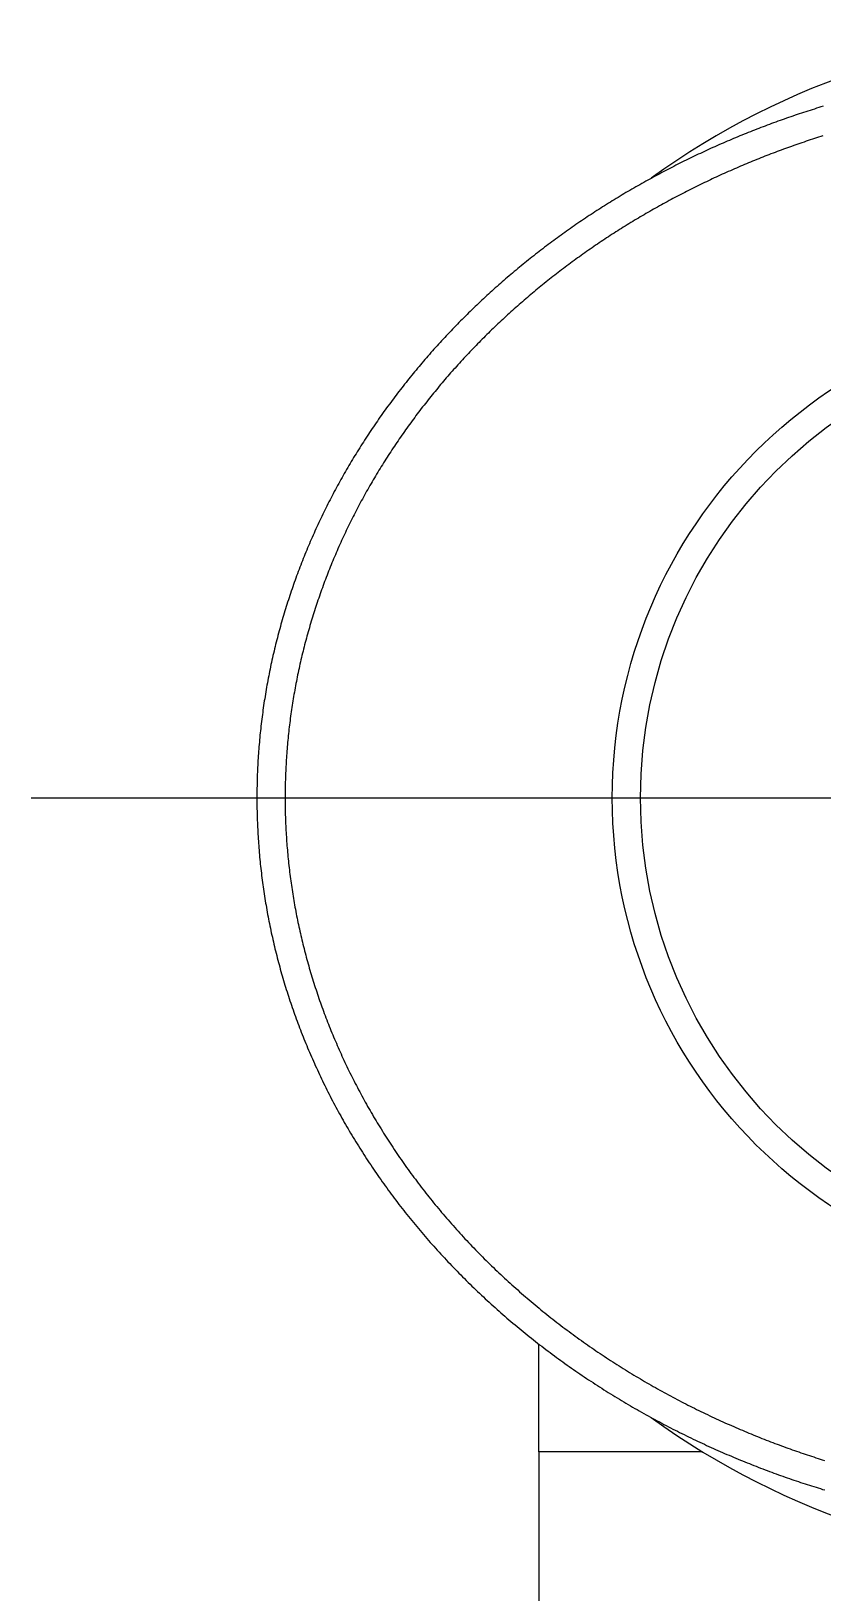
# Model space of a CAD drawing. Extents: x -10.3 to 61.2, y -18.9 to 29.1.
# Drawn here: x 42.18 to 49.19, y 13.25 to 27.1 of the extents above; entities that cross this region are included whole.
import ezdxf

# ---------------------------------------------------------------- set-up
doc = ezdxf.new("R2010")
doc.units = 0
doc.linetypes.add('CENTER', pattern=[50.8, 31.75, -6.35, 6.35, -6.35])
doc.layers.get('0').update_dxf_attribs({"linetype": 'CONTINUOUS'})
doc.layers.add('CENTER', color=1, linetype='CENTER')

msp = doc.modelspace()

# ---------------------------------------------------------------- linework, layer by layer
at = {"color": 7, "linetype": 'CONTINUOUS'}
for p, q in [((46.676423, 14.5), (46.676423, 15.455186)), ((46.676423, 14.5), (46.676423, 13)), ((48.126775, 14.5), (46.676423, 14.5))]:
    msp.add_line(p, q, dxfattribs=at)
at = {"color": 7}
for points in [[(49.1949, 26.4339, 0), (49.1757, 26.428, 0), (49.1565, 26.4221, 0), (49.1373, 26.4162, 0), (49.1182, 26.4102, 0), (49.099, 26.4041, 0), (49.0799, 26.398, 0), (49.0608, 26.3919, 0), (49.0417, 26.3857, 0), (49.0226, 26.3795, 0), (49.0035, 26.3732, 0), (48.9845, 26.3669, 0), (48.9654, 26.3605, 0), (48.9464, 26.3541, 0), (48.9274, 26.3476, 0), (48.9084, 26.3411, 0), (48.8894, 26.3345, 0), (48.8704, 26.3279, 0), (48.8515, 26.3213, 0), (48.8326, 26.3146, 0), (48.8136, 26.3078, 0), (48.7947, 26.3011, 0), (48.7758, 26.2942, 0), (48.757, 26.2873, 0), (48.7381, 26.2804, 0), (48.7193, 26.2734, 0), (48.7004, 26.2664, 0), (48.6816, 26.2593, 0), (48.6628, 26.2522, 0), (48.6441, 26.245, 0), (48.6253, 26.2378, 0), (48.6066, 26.2306, 0), (48.5878, 26.2233, 0), (48.5691, 26.2159, 0), (48.5504, 26.2085, 0), (48.5318, 26.2011, 0), (48.5131, 26.1936, 0), (48.4945, 26.186, 0), (48.4758, 26.1784, 0), (48.4572, 26.1708, 0), (48.4387, 26.1631, 0), (48.4201, 26.1554, 0), (48.4015, 26.1476, 0), (48.383, 26.1398, 0), (48.3645, 26.1319, 0), (48.346, 26.124, 0), (48.3275, 26.116, 0), (48.3091, 26.108, 0), (48.2906, 26.1, 0), (48.2722, 26.0919, 0), (48.2538, 26.0837, 0), (48.2354, 26.0755, 0), (48.2171, 26.0673, 0), (48.1987, 26.059, 0), (48.1804, 26.0506, 0), (48.1621, 26.0423, 0), (48.1438, 26.0338, 0), (48.1255, 26.0253, 0), (48.1073, 26.0168, 0), (48.0891, 26.0082, 0), (48.0709, 25.9996, 0), (48.0527, 25.991, 0), (48.0345, 25.9822, 0), (48.0164, 25.9735, 0), (47.9983, 25.9647, 0), (47.9802, 25.9558, 0), (47.9621, 25.9469, 0), (47.944, 25.938, 0), (47.926, 25.929, 0), (47.908, 25.9199, 0), (47.89, 25.9108, 0), (47.872, 25.9017, 0), (47.8541, 25.8925, 0), (47.8362, 25.8833, 0), (47.8183, 25.874, 0), (47.8004, 25.8647, 0), (47.7825, 25.8553, 0), (47.7647, 25.8459, 0), (47.7469, 25.8364, 0), (47.7291, 25.8269, 0), (47.7113, 25.8173, 0), (47.6936, 25.8077, 0), (47.6758, 25.7981, 0), (47.6581, 25.7884, 0), (47.6405, 25.7786, 0), (47.6228, 25.7688, 0), (47.6052, 25.759, 0), (47.5876, 25.7491, 0), (47.57, 25.7391, 0), (47.5524, 25.7292, 0), (47.5349, 25.7191, 0), (47.5174, 25.709, 0), (47.4999, 25.6989, 0), (47.4825, 25.6887, 0), (47.465, 25.6785, 0), (47.4476, 25.6683, 0), (47.4303, 25.6579, 0), (47.4129, 25.6476, 0), (47.3956, 25.6372, 0), (47.3783, 25.6267, 0), (47.361, 25.6162, 0), (47.3438, 25.6057, 0), (47.3266, 25.5951, 0), (47.3094, 25.5844, 0), (47.2922, 25.5738, 0), (47.2751, 25.563, 0), (47.258, 25.5523, 0), (47.2409, 25.5414, 0), (47.2239, 25.5306, 0), (47.2068, 25.5196, 0), (47.1899, 25.5087, 0), (47.1729, 25.4977, 0), (47.156, 25.4866, 0), (47.1391, 25.4755, 0), (47.1222, 25.4644, 0), (47.1053, 25.4532, 0), (47.0885, 25.4419, 0), (47.0717, 25.4307, 0), (47.055, 25.4193, 0), (47.0383, 25.408, 0), (47.0216, 25.3965, 0), (47.0049, 25.3851, 0), (46.9883, 25.3736, 0), (46.9717, 25.362, 0), (46.9551, 25.3504, 0), (46.9386, 25.3388, 0), (46.9221, 25.3271, 0), (46.9056, 25.3153, 0), (46.8891, 25.3036, 0), (46.8727, 25.2917, 0), (46.8563, 25.2799, 0), (46.84, 25.2679, 0), (46.8237, 25.256, 0), (46.8074, 25.244, 0), (46.7912, 25.2319, 0), (46.7749, 25.2198, 0), (46.7588, 25.2077, 0), (46.7426, 25.1955, 0), (46.7265, 25.1833, 0), (46.7104, 25.171, 0), (46.6944, 25.1587, 0), (46.6784, 25.1463, 0), (46.6624, 25.1339, 0), (46.6464, 25.1214, 0), (46.6305, 25.1089, 0), (46.6147, 25.0964, 0), (46.5988, 25.0838, 0), (46.583, 25.0712, 0), (46.5673, 25.0585, 0), (46.5515, 25.0458, 0), (46.5358, 25.033, 0), (46.5202, 25.0202, 0), (46.5046, 25.0073, 0), (46.489, 24.9944, 0), (46.4734, 24.9815, 0), (46.4579, 24.9685, 0), (46.4424, 24.9555, 0), (46.427, 24.9424, 0), (46.4116, 24.9293, 0), (46.3962, 24.9161, 0), (46.3809, 24.9029, 0), (46.3656, 24.8897, 0), (46.3504, 24.8764, 0), (46.3351, 24.863, 0), (46.32, 24.8497, 0), (46.3048, 24.8362, 0), (46.2897, 24.8228, 0), (46.2747, 24.8093, 0), (46.2597, 24.7957, 0), (46.2447, 24.7821, 0), (46.2297, 24.7685, 0), (46.2148, 24.7548, 0), (46.2, 24.7411, 0), (46.1852, 24.7273, 0), (46.1704, 24.7135, 0), (46.1556, 24.6996, 0), (46.1409, 24.6857, 0), (46.1263, 24.6718, 0), (46.1116, 24.6578, 0), (46.0971, 24.6438, 0), (46.0825, 24.6297, 0), (46.068, 24.6156, 0), (46.0536, 24.6015, 0), (46.0392, 24.5873, 0), (46.0248, 24.573, 0), (46.0104, 24.5587, 0), (45.9962, 24.5444, 0), (45.9819, 24.53, 0), (45.9677, 24.5156, 0), (45.9535, 24.5012, 0), (45.9394, 24.4867, 0), (45.9253, 24.4722, 0), (45.9113, 24.4576, 0), (45.8973, 24.443, 0), (45.8834, 24.4283, 0), (45.8694, 24.4136, 0), (45.8556, 24.3989, 0), (45.8418, 24.3841, 0), (45.828, 24.3693, 0), (45.8143, 24.3544, 0), (45.8006, 24.3395, 0), (45.7869, 24.3245, 0), (45.7733, 24.3095, 0), (45.7598, 24.2945, 0), (45.7463, 24.2794, 0), (45.7328, 24.2643, 0), (45.7194, 24.2491, 0), (45.706, 24.2339, 0), (45.6927, 24.2187, 0), (45.6794, 24.2034, 0), (45.6661, 24.1881, 0), (45.653, 24.1727, 0), (45.6398, 24.1573, 0), (45.6267, 24.1419, 0), (45.6136, 24.1264, 0), (45.6006, 24.1109, 0), (45.5877, 24.0953, 0), (45.5748, 24.0797, 0), (45.5619, 24.064, 0), (45.5491, 24.0483, 0), (45.5363, 24.0326, 0), (45.5236, 24.0168, 0), (45.5109, 24.001, 0), (45.4983, 23.9852, 0), (45.4857, 23.9693, 0), (45.4732, 23.9533, 0), (45.4607, 23.9374, 0), (45.4482, 23.9213, 0), (45.4358, 23.9053, 0), (45.4235, 23.8892, 0), (45.4112, 23.873, 0), (45.399, 23.8569, 0), (45.3868, 23.8407, 0), (45.3746, 23.8244, 0), (45.3625, 23.8081, 0), (45.3505, 23.7918, 0), (45.3385, 23.7754, 0), (45.3265, 23.759, 0), (45.3146, 23.7425, 0), (45.3028, 23.726, 0), (45.291, 23.7094, 0), (45.2792, 23.6929, 0), (45.2676, 23.6762, 0), (45.2559, 23.6596, 0), (45.2443, 23.6429, 0), (45.2328, 23.6261, 0), (45.2213, 23.6093, 0), (45.2098, 23.5925, 0), (45.1984, 23.5756, 0), (45.1871, 23.5587, 0), (45.1758, 23.5418, 0), (45.1646, 23.5248, 0), (45.1534, 23.5078, 0), (45.1423, 23.4907, 0), (45.1312, 23.4736, 0), (45.1202, 23.4565, 0), (45.1092, 23.4393, 0), (45.0983, 23.4221, 0), (45.0875, 23.4049, 0), (45.0767, 23.3876, 0), (45.0659, 23.3703, 0), (45.0552, 23.3529, 0), (45.0446, 23.3355, 0), (45.034, 23.3181, 0), (45.0235, 23.3006, 0), (45.013, 23.2831, 0), (45.0026, 23.2655, 0), (44.9922, 23.248, 0), (44.9819, 23.2303, 0), (44.9716, 23.2127, 0), (44.9615, 23.195, 0), (44.9513, 23.1773, 0), (44.9412, 23.1595, 0), (44.9312, 23.1417, 0), (44.9213, 23.1239, 0), (44.9113, 23.106, 0), (44.9015, 23.0881, 0), (44.8917, 23.0702, 0), (44.882, 23.0522, 0), (44.8723, 23.0342, 0), (44.8627, 23.0162, 0), (44.8531, 22.9981, 0), (44.8436, 22.98, 0), (44.8342, 22.9619, 0), (44.8248, 22.9437, 0), (44.8155, 22.9255, 0), (44.8062, 22.9073, 0), (44.797, 22.889, 0), (44.7879, 22.8707, 0), (44.7788, 22.8523, 0), (44.7698, 22.834, 0), (44.7609, 22.8156, 0), (44.752, 22.7971, 0), (44.7431, 22.7787, 0), (44.7344, 22.7602, 0), (44.7257, 22.7416, 0), (44.717, 22.7231, 0), (44.7084, 22.7045, 0), (44.6999, 22.6858, 0), (44.6915, 22.6672, 0), (44.6831, 22.6485, 0), (44.6747, 22.6298, 0), (44.6665, 22.611, 0), (44.6583, 22.5923, 0), (44.6501, 22.5735, 0), (44.6421, 22.5546, 0), (44.6341, 22.5358, 0), (44.6261, 22.5169, 0), (44.6182, 22.4979, 0), (44.6104, 22.479, 0), (44.6027, 22.46, 0), (44.595, 22.441, 0), (44.5874, 22.422, 0), (44.5798, 22.4029, 0), (44.5723, 22.3838, 0), (44.5649, 22.3647, 0), (44.5576, 22.3456, 0), (44.5503, 22.3264, 0), (44.543, 22.3072, 0), (44.5359, 22.288, 0), (44.5288, 22.2688, 0), (44.5218, 22.2495, 0), (44.5148, 22.2302, 0), (44.5079, 22.2109, 0), (44.5011, 22.1916, 0), (44.4944, 22.1722, 0), (44.4877, 22.1529, 0), (44.4811, 22.1334, 0), (44.4745, 22.114, 0), (44.468, 22.0946, 0), (44.4616, 22.0751, 0), (44.4553, 22.0556, 0), (44.449, 22.0361, 0), (44.4428, 22.0165, 0), (44.4366, 21.997, 0), (44.4306, 21.9774, 0), (44.4245, 21.9578, 0), (44.4186, 21.9382, 0), (44.4127, 21.9185, 0), (44.4069, 21.8989, 0), (44.4012, 21.8792, 0), (44.3956, 21.8595, 0), (44.39, 21.8398, 0), (44.3844, 21.82, 0), (44.379, 21.8003, 0), (44.3736, 21.7805, 0), (44.3683, 21.7607, 0), (44.3631, 21.7409, 0), (44.3579, 21.7211, 0), (44.3528, 21.7012, 0), (44.3478, 21.6814, 0), (44.3428, 21.6615, 0), (44.3379, 21.6416, 0), (44.3331, 21.6217, 0), (44.3284, 21.6017, 0), (44.3237, 21.5818, 0), (44.3191, 21.5618, 0), (44.3146, 21.5418, 0), (44.3101, 21.5219, 0), (44.3057, 21.5018, 0), (44.3014, 21.4818, 0), (44.2972, 21.4618, 0), (44.293, 21.4417, 0), (44.2889, 21.4217, 0), (44.2849, 21.4016, 0), (44.281, 21.3815, 0), (44.2771, 21.3614, 0), (44.2733, 21.3413, 0), (44.2696, 21.3212, 0), (44.2659, 21.3011, 0), (44.2623, 21.2809, 0), (44.2588, 21.2608, 0), (44.2554, 21.2406, 0), (44.252, 21.2204, 0), (44.2487, 21.2002, 0), (44.2455, 21.18, 0), (44.2423, 21.1598, 0), (44.2393, 21.1396, 0), (44.2363, 21.1194, 0), (44.2333, 21.0991, 0), (44.2305, 21.0789, 0), (44.2277, 21.0586, 0), (44.225, 21.0384, 0), (44.2224, 21.0181, 0), (44.2198, 20.9978, 0), (44.2173, 20.9775, 0), (44.2149, 20.9572, 0), (44.2126, 20.9369, 0), (44.2103, 20.9166, 0), (44.2081, 20.8963, 0), (44.206, 20.876, 0), (44.2039, 20.8556, 0), (44.2019, 20.8353, 0), (44.2, 20.815, 0), (44.1982, 20.7946, 0), (44.1965, 20.7743, 0), (44.1948, 20.7539, 0), (44.1932, 20.7335, 0), (44.1916, 20.7132, 0), (44.1902, 20.6928, 0), (44.1888, 20.6724, 0), (44.1875, 20.652, 0), (44.1862, 20.6317, 0), (44.1851, 20.6113, 0), (44.184, 20.5909, 0), (44.183, 20.5705, 0), (44.182, 20.5501, 0), (44.1811, 20.5297, 0), (44.1803, 20.5093, 0), (44.1796, 20.4889, 0), (44.179, 20.4685, 0), (44.1784, 20.448, 0), (44.1779, 20.4276, 0), (44.1775, 20.4072, 0), (44.1771, 20.3868, 0), (44.1768, 20.3664, 0), (44.1766, 20.346, 0), (44.1765, 20.3255, 0), (44.1764, 20.3051, 0), (44.1765, 20.2847, 0), (44.1765, 20.2643, 0), (44.1767, 20.2439, 0), (44.1769, 20.2235, 0), (44.1773, 20.203, 0), (44.1776, 20.1826, 0), (44.1781, 20.1622, 0), (44.1786, 20.1418, 0), (44.1793, 20.1214, 0), (44.1799, 20.101, 0), (44.1807, 20.0806, 0), (44.1815, 20.0602, 0), (44.1824, 20.0398, 0), (44.1834, 20.0194, 0), (44.1845, 19.9989, 0), (44.1856, 19.9785, 0), (44.1868, 19.9581, 0), (44.1881, 19.9377, 0), (44.1894, 19.9173, 0), (44.1908, 19.8969, 0), (44.1923, 19.8765, 0), (44.1939, 19.8561, 0), (44.1956, 19.8358, 0), (44.1973, 19.8154, 0), (44.1991, 19.795, 0), (44.2009, 19.7746, 0), (44.2029, 19.7542, 0), (44.2049, 19.7338, 0), (44.207, 19.7135, 0), (44.2092, 19.6931, 0), (44.2114, 19.6727, 0), (44.2137, 19.6523, 0), (44.2161, 19.632, 0), (44.2186, 19.6116, 0), (44.2211, 19.5913, 0), (44.2237, 19.5709, 0), (44.2264, 19.5506, 0), (44.2292, 19.5302, 0), (44.232, 19.5099, 0), (44.2349, 19.4895, 0), (44.2379, 19.4692, 0), (44.241, 19.4489, 0), (44.2441, 19.4285, 0), (44.2473, 19.4082, 0), (44.2506, 19.3879, 0), (44.254, 19.3676, 0), (44.2574, 19.3473, 0), (44.2609, 19.327, 0), (44.2645, 19.3067, 0), (44.2682, 19.2864, 0), (44.2719, 19.2661, 0), (44.2757, 19.2458, 0), (44.2796, 19.2255, 0), (44.2835, 19.2053, 0), (44.2876, 19.185, 0), (44.2917, 19.1647, 0), (44.2959, 19.1445, 0), (44.3001, 19.1242, 0), (44.3045, 19.104, 0), (44.3089, 19.0838, 0), (44.3134, 19.0635, 0), (44.3179, 19.0433, 0), (44.3226, 19.0231, 0), (44.3273, 19.0029, 0), (44.3321, 18.9827, 0), (44.3369, 18.9625, 0), (44.3419, 18.9423, 0), (44.3469, 18.9221, 0), (44.352, 18.902, 0), (44.3571, 18.8818, 0), (44.3624, 18.8616, 0), (44.3677, 18.8415, 0), (44.3731, 18.8214, 0), (44.3785, 18.8012, 0), (44.3841, 18.7811, 0), (44.3897, 18.761, 0), (44.3954, 18.7409, 0), (44.4011, 18.7208, 0), (44.407, 18.7007, 0), (44.4129, 18.6806, 0), (44.4189, 18.6605, 0), (44.425, 18.6405, 0), (44.4311, 18.6204, 0), (44.4374, 18.6004, 0), (44.4437, 18.5803, 0), (44.45, 18.5603, 0), (44.4565, 18.5403, 0), (44.463, 18.5203, 0), (44.4696, 18.5003, 0), (44.4763, 18.4803, 0), (44.4831, 18.4604, 0), (44.4899, 18.4404, 0), (44.4968, 18.4205, 0), (44.5038, 18.4005, 0), (44.5109, 18.3806, 0), (44.518, 18.3607, 0), (44.5252, 18.3408, 0), (44.5325, 18.3209, 0), (44.5399, 18.301, 0), (44.5473, 18.2812, 0), (44.5549, 18.2613, 0), (44.5625, 18.2415, 0), (44.5701, 18.2217, 0), (44.5779, 18.2019, 0), (44.5857, 18.1821, 0), (44.5936, 18.1623, 0), (44.6016, 18.1425, 0), (44.6097, 18.1228, 0), (44.6178, 18.103, 0), (44.626, 18.0833, 0), (44.6343, 18.0636, 0), (44.6427, 18.0439, 0), (44.6511, 18.0242, 0), (44.6597, 18.0045, 0), (44.6683, 17.9849, 0), (44.6769, 17.9652, 0), (44.6857, 17.9456, 0), (44.6945, 17.926, 0), (44.7034, 17.9064, 0), (44.7124, 17.8868, 0), (44.7215, 17.8673, 0), (44.7306, 17.8477, 0), (44.7399, 17.8282, 0), (44.7492, 17.8087, 0), (44.7585, 17.7892, 0), (44.768, 17.7698, 0), (44.7775, 17.7503, 0), (44.7871, 17.7309, 0), (44.7968, 17.7114, 0), (44.8066, 17.692, 0), (44.8164, 17.6726, 0), (44.8263, 17.6533, 0), (44.8363, 17.6339, 0), (44.8464, 17.6146, 0), (44.8566, 17.5953, 0), (44.8668, 17.576, 0), (44.8771, 17.5567, 0), (44.8875, 17.5374, 0), (44.898, 17.5182, 0), (44.9085, 17.499, 0), (44.9192, 17.4798, 0), (44.9299, 17.4606, 0), (44.9407, 17.4414, 0), (44.9515, 17.4223, 0), (44.9625, 17.4031, 0), (44.9735, 17.384, 0), (44.9846, 17.3649, 0), (44.9958, 17.3459, 0), (45.0071, 17.3268, 0), (45.0184, 17.3078, 0), (45.0298, 17.2888, 0), (45.0413, 17.2699, 0), (45.0529, 17.2509, 0), (45.0645, 17.232, 0), (45.0762, 17.2131, 0), (45.088, 17.1942, 0), (45.0999, 17.1753, 0), (45.1119, 17.1565, 0), (45.1239, 17.1377, 0), (45.136, 17.1189, 0), (45.1482, 17.1002, 0), (45.1605, 17.0815, 0), (45.1728, 17.0628, 0), (45.1853, 17.0441, 0), (45.1978, 17.0254, 0), (45.2103, 17.0068, 0), (45.223, 16.9882, 0), (45.2357, 16.9697, 0), (45.2485, 16.9511, 0), (45.2614, 16.9326, 0), (45.2744, 16.9141, 0), (45.2874, 16.8957, 0), (45.3005, 16.8773, 0), (45.3137, 16.8589, 0), (45.327, 16.8405, 0), (45.3403, 16.8222, 0), (45.3537, 16.8039, 0), (45.3672, 16.7856, 0), (45.3808, 16.7674, 0), (45.3944, 16.7492, 0), (45.4082, 16.731, 0), (45.422, 16.7129, 0), (45.4358, 16.6948, 0), (45.4498, 16.6767, 0), (45.4638, 16.6587, 0), (45.4779, 16.6407, 0), (45.4921, 16.6227, 0), (45.5063, 16.6048, 0), (45.5206, 16.5869, 0), (45.535, 16.569, 0), (45.5495, 16.5512, 0), (45.564, 16.5334, 0), (45.5786, 16.5156, 0), (45.5933, 16.4979, 0), (45.6081, 16.4802, 0), (45.6229, 16.4626, 0), (45.6379, 16.445, 0), (45.6528, 16.4274, 0), (45.6679, 16.4099, 0), (45.683, 16.3924, 0), (45.6982, 16.375, 0), (45.7135, 16.3576, 0), (45.7288, 16.3403, 0), (45.7442, 16.323, 0), (45.7597, 16.3057, 0), (45.7752, 16.2885, 0), (45.7908, 16.2714, 0), (45.8065, 16.2542, 0), (45.8222, 16.2372, 0), (45.838, 16.2201, 0), (45.8539, 16.2032, 0), (45.8698, 16.1862, 0), (45.8858, 16.1693, 0), (45.9018, 16.1525, 0), (45.9179, 16.1357, 0), (45.9341, 16.119, 0), (45.9504, 16.1023, 0), (45.9667, 16.0856, 0), (45.983, 16.069, 0), (45.9995, 16.0525, 0), (46.016, 16.036, 0), (46.0325, 16.0196, 0), (46.0491, 16.0032, 0), (46.0658, 15.9868, 0), (46.0825, 15.9705, 0), (46.0993, 15.9543, 0), (46.1161, 15.9381, 0), (46.133, 15.922, 0), (46.15, 15.9059, 0), (46.167, 15.8899, 0), (46.1841, 15.8739, 0), (46.2012, 15.858, 0), (46.2184, 15.8421, 0), (46.2356, 15.8263, 0), (46.2529, 15.8106, 0), (46.2703, 15.7949, 0), (46.2877, 15.7792, 0), (46.3051, 15.7637, 0), (46.3226, 15.7481, 0), (46.3402, 15.7327, 0), (46.3578, 15.7173, 0), (46.3754, 15.7019, 0), (46.3931, 15.6866, 0), (46.4109, 15.6714, 0), (46.4287, 15.6562, 0), (46.4465, 15.6411, 0), (46.4644, 15.6261, 0), (46.4824, 15.6111, 0), (46.5004, 15.5961, 0), (46.5184, 15.5813, 0), (46.5365, 15.5664, 0), (46.5546, 15.5517, 0), (46.5728, 15.537, 0), (46.5911, 15.5224, 0), (46.6093, 15.5078, 0), (46.6276, 15.4933, 0), (46.646, 15.4789, 0), (46.6644, 15.4645, 0), (46.6828, 15.4502, 0), (46.7013, 15.436, 0), (46.7198, 15.4218, 0), (46.7384, 15.4077, 0), (46.757, 15.3937, 0), (46.7757, 15.3797, 0), (46.7943, 15.3658, 0), (46.8131, 15.3519, 0), (46.8318, 15.3381, 0), (46.8506, 15.3244, 0), (46.8694, 15.3107, 0), (46.8883, 15.2971, 0), (46.9072, 15.2836, 0), (46.9261, 15.2701, 0), (46.9451, 15.2567, 0), (46.9641, 15.2434, 0), (46.9831, 15.2301, 0), (47.0022, 15.2169, 0), (47.0213, 15.2038, 0), (47.0404, 15.1907, 0), (47.0595, 15.1777, 0), (47.0787, 15.1648, 0), (47.0979, 15.1519, 0), (47.1172, 15.1391, 0), (47.1365, 15.1263, 0), (47.1558, 15.1137, 0), (47.1751, 15.101, 0), (47.1944, 15.0885, 0), (47.2138, 15.076, 0), (47.2332, 15.0636, 0), (47.2526, 15.0513, 0), (47.2721, 15.039, 0), (47.2916, 15.0268, 0), (47.3111, 15.0147, 0), (47.3306, 15.0026, 0), (47.3501, 14.9906, 0), (47.3697, 14.9786, 0), (47.3893, 14.9668, 0), (47.4089, 14.955, 0), (47.4285, 14.9432, 0), (47.4481, 14.9316, 0), (47.4678, 14.92, 0), (47.4875, 14.9084, 0), (47.5071, 14.897, 0), (47.5269, 14.8856, 0), (47.5466, 14.8743, 0), (47.5663, 14.863, 0), (47.5861, 14.8518, 0), (47.6058, 14.8407, 0), (47.6256, 14.8296, 0), (47.6454, 14.8187, 0), (47.6652, 14.8078, 0), (47.6851, 14.7969, 0), (47.7049, 14.7861, 0), (47.7247, 14.7754, 0), (47.7446, 14.7648, 0), (47.7644, 14.7543, 0), (47.7843, 14.7438, 0), (47.8042, 14.7333, 0), (47.8241, 14.723, 0), (47.844, 14.7127, 0), (47.8639, 14.7025, 0), (47.8838, 14.6923, 0), (47.9037, 14.6823, 0), (47.9236, 14.6722, 0), (47.9436, 14.6623, 0), (47.9635, 14.6524, 0), (47.9834, 14.6426, 0), (48.0034, 14.6329, 0), (48.0233, 14.6232, 0), (48.0432, 14.6136, 0), (48.0632, 14.6041, 0), (48.0831, 14.5946, 0), (48.1031, 14.5852, 0), (48.123, 14.5759, 0), (48.143, 14.5666, 0), (48.1629, 14.5574, 0), (48.1829, 14.5483, 0), (48.2028, 14.5392, 0), (48.2228, 14.5302, 0), (48.2427, 14.5213, 0), (48.2627, 14.5124, 0), (48.2826, 14.5036, 0), (48.3026, 14.4949, 0), (48.3225, 14.4862, 0), (48.3425, 14.4776, 0), (48.3624, 14.4691, 0), (48.3823, 14.4606, 0), (48.4023, 14.4522, 0), (48.4222, 14.4438, 0), (48.4421, 14.4355, 0), (48.462, 14.4273, 0), (48.4819, 14.4192, 0), (48.5018, 14.4111, 0), (48.5217, 14.4031, 0), (48.5416, 14.3951, 0), (48.5614, 14.3872, 0), (48.5813, 14.3794, 0), (48.6012, 14.3716, 0), (48.621, 14.3639, 0), (48.6408, 14.3563, 0), (48.6607, 14.3487, 0), (48.6805, 14.3412, 0), (48.7003, 14.3337, 0), (48.7201, 14.3263, 0), (48.7399, 14.319, 0), (48.7596, 14.3117, 0), (48.7794, 14.3045, 0), (48.7991, 14.2974, 0), (48.8189, 14.2903, 0), (48.8386, 14.2833, 0), (48.8583, 14.2763, 0), (48.878, 14.2694, 0), (48.8976, 14.2626, 0), (48.9173, 14.2558, 0), (48.9369, 14.2491, 0), (48.9566, 14.2425, 0), (48.9762, 14.2359, 0), (48.9958, 14.2294, 0), (49.0153, 14.2229, 0), (49.0349, 14.2165, 0), (49.0544, 14.2102, 0), (49.0739, 14.2039, 0), (49.0934, 14.1976, 0), (49.1129, 14.1915, 0), (49.1324, 14.1854, 0), (49.1518, 14.1793, 0), (49.1712, 14.1734, 0), (49.1906, 14.1674, 0), (49.2099, 14.1616, 0)], [(49.1932, 26.1717, 0), (49.1746, 26.1658, 0), (49.156, 26.1599, 0), (49.1375, 26.154, 0), (49.119, 26.148, 0), (49.1005, 26.1419, 0), (49.082, 26.1358, 0), (49.0635, 26.1297, 0), (49.045, 26.1235, 0), (49.0266, 26.1173, 0), (49.0082, 26.111, 0), (48.9897, 26.1047, 0), (48.9713, 26.0984, 0), (48.953, 26.092, 0), (48.9346, 26.0855, 0), (48.9162, 26.079, 0), (48.8979, 26.0725, 0), (48.8796, 26.0659, 0), (48.8612, 26.0593, 0), (48.8429, 26.0526, 0), (48.8247, 26.0459, 0), (48.8064, 26.0391, 0), (48.7881, 26.0323, 0), (48.7699, 26.0254, 0), (48.7517, 26.0185, 0), (48.7335, 26.0116, 0), (48.7153, 26.0046, 0), (48.6972, 25.9976, 0), (48.679, 25.9905, 0), (48.6609, 25.9833, 0), (48.6428, 25.9762, 0), (48.6247, 25.969, 0), (48.6066, 25.9617, 0), (48.5885, 25.9544, 0), (48.5705, 25.947, 0), (48.5524, 25.9396, 0), (48.5344, 25.9322, 0), (48.5164, 25.9247, 0), (48.4985, 25.9172, 0), (48.4805, 25.9096, 0), (48.4626, 25.902, 0), (48.4447, 25.8943, 0), (48.4268, 25.8866, 0), (48.4089, 25.8788, 0), (48.391, 25.871, 0), (48.3732, 25.8632, 0), (48.3553, 25.8553, 0), (48.3375, 25.8473, 0), (48.3198, 25.8393, 0), (48.302, 25.8313, 0), (48.2842, 25.8232, 0), (48.2665, 25.8151, 0), (48.2488, 25.8069, 0), (48.2311, 25.7987, 0), (48.2134, 25.7905, 0), (48.1958, 25.7822, 0), (48.1782, 25.7738, 0), (48.1606, 25.7654, 0), (48.143, 25.757, 0), (48.1254, 25.7485, 0), (48.1079, 25.74, 0), (48.0903, 25.7314, 0), (48.0728, 25.7228, 0), (48.0554, 25.7141, 0), (48.0379, 25.7054, 0), (48.0205, 25.6966, 0), (48.003, 25.6878, 0), (47.9856, 25.679, 0), (47.9683, 25.6701, 0), (47.9509, 25.6612, 0), (47.9336, 25.6522, 0), (47.9163, 25.6432, 0), (47.899, 25.6341, 0), (47.8817, 25.625, 0), (47.8645, 25.6158, 0), (47.8473, 25.6066, 0), (47.8301, 25.5973, 0), (47.8129, 25.588, 0), (47.7957, 25.5787, 0), (47.7786, 25.5693, 0), (47.7615, 25.5599, 0), (47.7444, 25.5504, 0), (47.7274, 25.5409, 0), (47.7103, 25.5313, 0), (47.6933, 25.5217, 0), (47.6763, 25.512, 0), (47.6594, 25.5023, 0), (47.6424, 25.4926, 0), (47.6255, 25.4828, 0), (47.6086, 25.4729, 0), (47.5918, 25.463, 0), (47.575, 25.4531, 0), (47.5581, 25.4431, 0), (47.5414, 25.4331, 0), (47.5246, 25.423, 0), (47.5079, 25.4129, 0), (47.4912, 25.4028, 0), (47.4745, 25.3926, 0), (47.4579, 25.3823, 0), (47.4412, 25.372, 0), (47.4246, 25.3617, 0), (47.4081, 25.3513, 0), (47.3915, 25.3409, 0), (47.375, 25.3304, 0), (47.3585, 25.3199, 0), (47.3421, 25.3094, 0), (47.3257, 25.2988, 0), (47.3093, 25.2881, 0), (47.2929, 25.2775, 0), (47.2766, 25.2667, 0), (47.2602, 25.256, 0), (47.244, 25.2451, 0), (47.2277, 25.2343, 0), (47.2115, 25.2234, 0), (47.1953, 25.2124, 0), (47.1791, 25.2014, 0), (47.163, 25.1904, 0), (47.1469, 25.1793, 0), (47.1308, 25.1682, 0), (47.1148, 25.157, 0), (47.0988, 25.1458, 0), (47.0828, 25.1346, 0), (47.0668, 25.1233, 0), (47.0509, 25.1119, 0), (47.035, 25.1005, 0), (47.0192, 25.0891, 0), (47.0034, 25.0776, 0), (46.9876, 25.0661, 0), (46.9718, 25.0546, 0), (46.9561, 25.043, 0), (46.9404, 25.0313, 0), (46.9247, 25.0197, 0), (46.9091, 25.0079, 0), (46.8935, 24.9962, 0), (46.8779, 24.9843, 0), (46.8624, 24.9725, 0), (46.8469, 24.9606, 0), (46.8315, 24.9487, 0), (46.816, 24.9367, 0), (46.8006, 24.9246, 0), (46.7853, 24.9126, 0), (46.77, 24.9005, 0), (46.7547, 24.8883, 0), (46.7394, 24.8761, 0), (46.7242, 24.8639, 0), (46.709, 24.8516, 0), (46.6939, 24.8393, 0), (46.6788, 24.8269, 0), (46.6637, 24.8145, 0), (46.6486, 24.8021, 0), (46.6336, 24.7896, 0), (46.6187, 24.777, 0), (46.6037, 24.7645, 0), (46.5888, 24.7519, 0), (46.574, 24.7392, 0), (46.5591, 24.7265, 0), (46.5444, 24.7138, 0), (46.5296, 24.701, 0), (46.5149, 24.6882, 0), (46.5002, 24.6753, 0), (46.4856, 24.6624, 0), (46.471, 24.6494, 0), (46.4564, 24.6364, 0), (46.4419, 24.6234, 0), (46.4274, 24.6103, 0), (46.413, 24.5972, 0), (46.3986, 24.5841, 0), (46.3842, 24.5709, 0), (46.3699, 24.5576, 0), (46.3556, 24.5444, 0), (46.3413, 24.5311, 0), (46.3271, 24.5177, 0), (46.3129, 24.5043, 0), (46.2988, 24.4909, 0), (46.2847, 24.4774, 0), (46.2706, 24.4639, 0), (46.2566, 24.4503, 0), (46.2427, 24.4367, 0), (46.2287, 24.4231, 0), (46.2148, 24.4094, 0), (46.201, 24.3957, 0), (46.1872, 24.3819, 0), (46.1734, 24.3681, 0), (46.1597, 24.3543, 0), (46.146, 24.3404, 0), (46.1323, 24.3265, 0), (46.1187, 24.3125, 0), (46.1052, 24.2985, 0), (46.0916, 24.2844, 0), (46.0782, 24.2704, 0), (46.0647, 24.2562, 0), (46.0513, 24.2421, 0), (46.038, 24.2279, 0), (46.0247, 24.2136, 0), (46.0114, 24.1994, 0), (45.9982, 24.185, 0), (45.985, 24.1707, 0), (45.9718, 24.1563, 0), (45.9588, 24.1419, 0), (45.9457, 24.1274, 0), (45.9327, 24.1129, 0), (45.9197, 24.0983, 0), (45.9068, 24.0837, 0), (45.8939, 24.0691, 0), (45.8811, 24.0544, 0), (45.8683, 24.0397, 0), (45.8556, 24.0249, 0), (45.8429, 24.0102, 0), (45.8302, 23.9953, 0), (45.8176, 23.9805, 0), (45.8051, 23.9656, 0), (45.7925, 23.9506, 0), (45.7801, 23.9356, 0), (45.7676, 23.9206, 0), (45.7553, 23.9056, 0), (45.7429, 23.8905, 0), (45.7306, 23.8753, 0), (45.7184, 23.8602, 0), (45.7062, 23.8449, 0), (45.694, 23.8297, 0), (45.6819, 23.8144, 0), (45.6699, 23.7991, 0), (45.6579, 23.7837, 0), (45.6459, 23.7683, 0), (45.634, 23.7529, 0), (45.6221, 23.7374, 0), (45.6103, 23.7219, 0), (45.5985, 23.7063, 0), (45.5868, 23.6907, 0), (45.5751, 23.6751, 0), (45.5635, 23.6594, 0), (45.5519, 23.6437, 0), (45.5404, 23.628, 0), (45.5289, 23.6122, 0), (45.5175, 23.5964, 0), (45.5061, 23.5805, 0), (45.4948, 23.5646, 0), (45.4835, 23.5487, 0), (45.4722, 23.5327, 0), (45.461, 23.5167, 0), (45.4499, 23.5006, 0), (45.4388, 23.4845, 0), (45.4278, 23.4684, 0), (45.4168, 23.4522, 0), (45.4058, 23.436, 0), (45.3949, 23.4198, 0), (45.3841, 23.4035, 0), (45.3733, 23.3872, 0), (45.3626, 23.3709, 0), (45.3519, 23.3545, 0), (45.3412, 23.3381, 0), (45.3307, 23.3216, 0), (45.3201, 23.3051, 0), (45.3097, 23.2886, 0), (45.2992, 23.272, 0), (45.2889, 23.2554, 0), (45.2785, 23.2388, 0), (45.2683, 23.2221, 0), (45.2581, 23.2054, 0), (45.2479, 23.1887, 0), (45.2378, 23.1719, 0), (45.2277, 23.1551, 0), (45.2177, 23.1383, 0), (45.2078, 23.1214, 0), (45.1979, 23.1045, 0), (45.1881, 23.0875, 0), (45.1783, 23.0706, 0), (45.1685, 23.0536, 0), (45.1589, 23.0365, 0), (45.1493, 23.0194, 0), (45.1397, 23.0023, 0), (45.1302, 22.9852, 0), (45.1207, 22.968, 0), (45.1114, 22.9508, 0), (45.102, 22.9336, 0), (45.0927, 22.9163, 0), (45.0835, 22.899, 0), (45.0743, 22.8817, 0), (45.0652, 22.8643, 0), (45.0562, 22.8469, 0), (45.0472, 22.8295, 0), (45.0383, 22.812, 0), (45.0294, 22.7945, 0), (45.0206, 22.777, 0), (45.0118, 22.7594, 0), (45.0031, 22.7419, 0), (44.9945, 22.7242, 0), (44.9859, 22.7066, 0), (44.9773, 22.6889, 0), (44.9689, 22.6712, 0), (44.9605, 22.6535, 0), (44.9521, 22.6357, 0), (44.9438, 22.6179, 0), (44.9356, 22.6001, 0), (44.9275, 22.5823, 0), (44.9193, 22.5644, 0), (44.9113, 22.5465, 0), (44.9033, 22.5285, 0), (44.8954, 22.5106, 0), (44.8875, 22.4926, 0), (44.8797, 22.4745, 0), (44.872, 22.4565, 0), (44.8643, 22.4384, 0), (44.8567, 22.4203, 0), (44.8492, 22.4022, 0), (44.8417, 22.384, 0), (44.8343, 22.3659, 0), (44.8269, 22.3477, 0), (44.8196, 22.3294, 0), (44.8124, 22.3112, 0), (44.8052, 22.2929, 0), (44.7981, 22.2746, 0), (44.7911, 22.2563, 0), (44.7841, 22.2379, 0), (44.7772, 22.2195, 0), (44.7703, 22.2011, 0), (44.7635, 22.1827, 0), (44.7568, 22.1643, 0), (44.7501, 22.1458, 0), (44.7435, 22.1273, 0), (44.737, 22.1088, 0), (44.7305, 22.0903, 0), (44.7241, 22.0717, 0), (44.7178, 22.0531, 0), (44.7115, 22.0345, 0), (44.7053, 22.0159, 0), (44.6992, 21.9973, 0), (44.6931, 21.9786, 0), (44.6871, 21.9599, 0), (44.6811, 21.9412, 0), (44.6753, 21.9225, 0), (44.6695, 21.9038, 0), (44.6637, 21.885, 0), (44.658, 21.8662, 0), (44.6524, 21.8474, 0), (44.6469, 21.8286, 0), (44.6414, 21.8098, 0), (44.636, 21.7909, 0), (44.6306, 21.7721, 0), (44.6253, 21.7532, 0), (44.6201, 21.7343, 0), (44.615, 21.7154, 0), (44.6099, 21.6964, 0), (44.6049, 21.6775, 0), (44.5999, 21.6585, 0), (44.5951, 21.6395, 0), (44.5903, 21.6205, 0), (44.5855, 21.6015, 0), (44.5808, 21.5825, 0), (44.5762, 21.5634, 0), (44.5717, 21.5443, 0), (44.5672, 21.5253, 0), (44.5628, 21.5062, 0), (44.5585, 21.4871, 0), (44.5543, 21.4679, 0), (44.5501, 21.4488, 0), (44.5459, 21.4297, 0), (44.5419, 21.4105, 0), (44.5379, 21.3913, 0), (44.534, 21.3722, 0), (44.5301, 21.353, 0), (44.5264, 21.3337, 0), (44.5227, 21.3145, 0), (44.519, 21.2953, 0), (44.5155, 21.2761, 0), (44.512, 21.2568, 0), (44.5085, 21.2375, 0), (44.5052, 21.2183, 0), (44.5019, 21.199, 0), (44.4987, 21.1797, 0), (44.4955, 21.1604, 0), (44.4924, 21.1411, 0), (44.4894, 21.1218, 0), (44.4865, 21.1024, 0), (44.4836, 21.0831, 0), (44.4808, 21.0637, 0), (44.4781, 21.0444, 0), (44.4754, 21.025, 0), (44.4728, 21.0057, 0), (44.4703, 20.9863, 0), (44.4679, 20.9669, 0), (44.4655, 20.9475, 0), (44.4632, 20.9281, 0), (44.461, 20.9087, 0), (44.4588, 20.8893, 0), (44.4567, 20.8699, 0), (44.4547, 20.8504, 0), (44.4527, 20.831, 0), (44.4508, 20.8116, 0), (44.449, 20.7921, 0), (44.4472, 20.7727, 0), (44.4456, 20.7532, 0), (44.444, 20.7338, 0), (44.4424, 20.7143, 0), (44.441, 20.6948, 0), (44.4396, 20.6754, 0), (44.4382, 20.6559, 0), (44.437, 20.6364, 0), (44.4358, 20.6169, 0), (44.4347, 20.5975, 0), (44.4336, 20.578, 0), (44.4327, 20.5585, 0), (44.4318, 20.539, 0), (44.4309, 20.5195, 0), (44.4302, 20.5, 0), (44.4295, 20.4805, 0), (44.4289, 20.461, 0), (44.4283, 20.4415, 0), (44.4278, 20.422, 0), (44.4274, 20.4025, 0), (44.4271, 20.3829, 0), (44.4268, 20.3634, 0), (44.4266, 20.3439, 0), (44.4265, 20.3244, 0), (44.4264, 20.3049, 0), (44.4264, 20.2854, 0), (44.4265, 20.2659, 0), (44.4267, 20.2464, 0), (44.4269, 20.2269, 0), (44.4272, 20.2073, 0), (44.4276, 20.1878, 0), (44.428, 20.1683, 0), (44.4285, 20.1488, 0), (44.4291, 20.1293, 0), (44.4298, 20.1098, 0), (44.4305, 20.0903, 0), (44.4313, 20.0708, 0), (44.4322, 20.0513, 0), (44.4331, 20.0318, 0), (44.4341, 20.0123, 0), (44.4352, 19.9928, 0), (44.4363, 19.9733, 0), (44.4376, 19.9538, 0), (44.4388, 19.9343, 0), (44.4402, 19.9148, 0), (44.4416, 19.8953, 0), (44.4431, 19.8758, 0), (44.4447, 19.8563, 0), (44.4464, 19.8369, 0), (44.4481, 19.8174, 0), (44.4499, 19.7979, 0), (44.4517, 19.7784, 0), (44.4536, 19.7589, 0), (44.4556, 19.7394, 0), (44.4577, 19.72, 0), (44.4599, 19.7005, 0), (44.4621, 19.681, 0), (44.4644, 19.6616, 0), (44.4667, 19.6421, 0), (44.4691, 19.6226, 0), (44.4716, 19.6032, 0), (44.4742, 19.5837, 0), (44.4768, 19.5643, 0), (44.4796, 19.5448, 0), (44.4823, 19.5254, 0), (44.4852, 19.506, 0), (44.4881, 19.4865, 0), (44.4911, 19.4671, 0), (44.4942, 19.4477, 0), (44.4973, 19.4282, 0), (44.5005, 19.4088, 0), (44.5038, 19.3894, 0), (44.5072, 19.37, 0), (44.5106, 19.3506, 0), (44.5141, 19.3312, 0), (44.5177, 19.3118, 0), (44.5213, 19.2924, 0), (44.525, 19.273, 0), (44.5288, 19.2536, 0), (44.5327, 19.2342, 0), (44.5366, 19.2149, 0), (44.5406, 19.1955, 0), (44.5447, 19.1761, 0), (44.5488, 19.1568, 0), (44.553, 19.1374, 0), (44.5573, 19.1181, 0), (44.5617, 19.0987, 0), (44.5661, 19.0794, 0), (44.5706, 19.0601, 0), (44.5752, 19.0408, 0), (44.5799, 19.0214, 0), (44.5846, 19.0021, 0), (44.5894, 18.9828, 0), (44.5943, 18.9635, 0), (44.5992, 18.9442, 0), (44.6042, 18.925, 0), (44.6093, 18.9057, 0), (44.6144, 18.8864, 0), (44.6197, 18.8672, 0), (44.625, 18.8479, 0), (44.6304, 18.8287, 0), (44.6358, 18.8094, 0), (44.6413, 18.7902, 0), (44.6469, 18.771, 0), (44.6526, 18.7517, 0), (44.6583, 18.7325, 0), (44.6641, 18.7133, 0), (44.67, 18.6941, 0), (44.676, 18.675, 0), (44.682, 18.6558, 0), (44.6881, 18.6366, 0), (44.6943, 18.6175, 0), (44.7005, 18.5983, 0), (44.7069, 18.5792, 0), (44.7133, 18.5601, 0), (44.7197, 18.5409, 0), (44.7263, 18.5218, 0), (44.7329, 18.5027, 0), (44.7396, 18.4837, 0), (44.7463, 18.4646, 0), (44.7532, 18.4455, 0), (44.7601, 18.4265, 0), (44.7671, 18.4074, 0), (44.7741, 18.3884, 0), (44.7813, 18.3694, 0), (44.7885, 18.3504, 0), (44.7957, 18.3314, 0), (44.8031, 18.3124, 0), (44.8105, 18.2934, 0), (44.818, 18.2744, 0), (44.8256, 18.2555, 0), (44.8332, 18.2366, 0), (44.841, 18.2176, 0), (44.8488, 18.1987, 0), (44.8566, 18.1798, 0), (44.8646, 18.1609, 0), (44.8726, 18.1421, 0), (44.8807, 18.1232, 0), (44.8889, 18.1044, 0), (44.8971, 18.0855, 0), (44.9054, 18.0667, 0), (44.9138, 18.0479, 0), (44.9223, 18.0291, 0), (44.9308, 18.0103, 0), (44.9394, 17.9916, 0), (44.9481, 17.9728, 0), (44.9569, 17.9541, 0), (44.9657, 17.9354, 0), (44.9746, 17.9167, 0), (44.9836, 17.898, 0), (44.9927, 17.8793, 0), (45.0018, 17.8607, 0), (45.0111, 17.842, 0), (45.0203, 17.8234, 0), (45.0297, 17.8048, 0), (45.0391, 17.7862, 0), (45.0487, 17.7676, 0), (45.0582, 17.7491, 0), (45.0679, 17.7305, 0), (45.0776, 17.712, 0), (45.0875, 17.6935, 0), (45.0974, 17.675, 0), (45.1073, 17.6565, 0), (45.1174, 17.6381, 0), (45.1275, 17.6196, 0), (45.1377, 17.6012, 0), (45.148, 17.5828, 0), (45.1583, 17.5644, 0), (45.1688, 17.546, 0), (45.1793, 17.5277, 0), (45.1898, 17.5093, 0), (45.2005, 17.491, 0), (45.2112, 17.4727, 0), (45.222, 17.4544, 0), (45.2329, 17.4362, 0), (45.2439, 17.4179, 0), (45.2549, 17.3997, 0), (45.266, 17.3815, 0), (45.2772, 17.3634, 0), (45.2885, 17.3452, 0), (45.2998, 17.3271, 0), (45.3112, 17.309, 0), (45.3227, 17.2909, 0), (45.3343, 17.2728, 0), (45.3459, 17.2548, 0), (45.3576, 17.2368, 0), (45.3694, 17.2188, 0), (45.3812, 17.2008, 0), (45.3932, 17.1829, 0), (45.4052, 17.165, 0), (45.4173, 17.1471, 0), (45.4294, 17.1292, 0), (45.4417, 17.1114, 0), (45.454, 17.0936, 0), (45.4663, 17.0758, 0), (45.4788, 17.0581, 0), (45.4913, 17.0403, 0), (45.5039, 17.0226, 0), (45.5166, 17.005, 0), (45.5293, 16.9873, 0), (45.5422, 16.9697, 0), (45.5551, 16.9521, 0), (45.568, 16.9345, 0), (45.5811, 16.917, 0), (45.5942, 16.8995, 0), (45.6074, 16.882, 0), (45.6207, 16.8646, 0), (45.634, 16.8472, 0), (45.6474, 16.8298, 0), (45.6609, 16.8125, 0), (45.6744, 16.7952, 0), (45.6881, 16.7779, 0), (45.7018, 16.7606, 0), (45.7155, 16.7434, 0), (45.7294, 16.7262, 0), (45.7433, 16.7091, 0), (45.7573, 16.6919, 0), (45.7714, 16.6749, 0), (45.7855, 16.6578, 0), (45.7997, 16.6408, 0), (45.814, 16.6238, 0), (45.8283, 16.6069, 0), (45.8428, 16.59, 0), (45.8573, 16.5731, 0), (45.8718, 16.5563, 0), (45.8864, 16.5395, 0), (45.9011, 16.5228, 0), (45.9159, 16.5061, 0), (45.9307, 16.4895, 0), (45.9456, 16.4728, 0), (45.9605, 16.4563, 0), (45.9756, 16.4397, 0), (45.9907, 16.4233, 0), (46.0058, 16.4068, 0), (46.021, 16.3904, 0), (46.0363, 16.3741, 0), (46.0516, 16.3578, 0), (46.067, 16.3415, 0), (46.0825, 16.3253, 0), (46.098, 16.3091, 0), (46.1136, 16.293, 0), (46.1293, 16.2769, 0), (46.145, 16.2609, 0), (46.1608, 16.2449, 0), (46.1766, 16.2289, 0), (46.1925, 16.213, 0), (46.2084, 16.1972, 0), (46.2244, 16.1814, 0), (46.2405, 16.1656, 0), (46.2566, 16.1499, 0), (46.2728, 16.1343, 0), (46.289, 16.1187, 0), (46.3053, 16.1031, 0), (46.3217, 16.0876, 0), (46.3381, 16.0722, 0), (46.3545, 16.0568, 0), (46.3711, 16.0414, 0), (46.3876, 16.0261, 0), (46.4042, 16.0109, 0), (46.4209, 15.9957, 0), (46.4376, 15.9806, 0), (46.4544, 15.9655, 0), (46.4712, 15.9505, 0), (46.4881, 15.9355, 0), (46.505, 15.9206, 0), (46.522, 15.9057, 0), (46.5391, 15.8909, 0), (46.5561, 15.8761, 0), (46.5733, 15.8615, 0), (46.5904, 15.8468, 0), (46.6077, 15.8322, 0), (46.6249, 15.8177, 0), (46.6423, 15.8032, 0), (46.6596, 15.7888, 0), (46.6771, 15.7745, 0), (46.6945, 15.7602, 0), (46.712, 15.7459, 0), (46.7296, 15.7318, 0), (46.7472, 15.7177, 0), (46.7648, 15.7036, 0), (46.7825, 15.6896, 0), (46.8002, 15.6757, 0), (46.818, 15.6618, 0), (46.8358, 15.648, 0), (46.8536, 15.6342, 0), (46.8715, 15.6206, 0), (46.8894, 15.6069, 0), (46.9074, 15.5934, 0), (46.9254, 15.5799, 0), (46.9435, 15.5664, 0), (46.9615, 15.553, 0), (46.9797, 15.5397, 0), (46.9978, 15.5264, 0), (47.016, 15.5133, 0), (47.0342, 15.5001, 0), (47.0525, 15.487, 0), (47.0708, 15.474, 0), (47.0891, 15.4611, 0), (47.1074, 15.4482, 0), (47.1258, 15.4354, 0), (47.1443, 15.4226, 0), (47.1627, 15.4099, 0), (47.1812, 15.3973, 0), (47.1997, 15.3847, 0), (47.2182, 15.3722, 0), (47.2368, 15.3598, 0), (47.2554, 15.3474, 0), (47.274, 15.3351, 0), (47.2927, 15.3228, 0), (47.3114, 15.3106, 0), (47.3301, 15.2985, 0), (47.3488, 15.2864, 0), (47.3676, 15.2744, 0), (47.3864, 15.2625, 0), (47.4052, 15.2506, 0), (47.424, 15.2388, 0), (47.4428, 15.2271, 0), (47.4617, 15.2154, 0), (47.4806, 15.2038, 0), (47.4995, 15.1923, 0), (47.5185, 15.1808, 0), (47.5374, 15.1694, 0), (47.5564, 15.158, 0), (47.5754, 15.1467, 0), (47.5944, 15.1355, 0), (47.6135, 15.1244, 0), (47.6325, 15.1133, 0), (47.6516, 15.1022, 0), (47.6707, 15.0913, 0), (47.6898, 15.0804, 0), (47.7089, 15.0696, 0), (47.728, 15.0588, 0), (47.7471, 15.0481, 0), (47.7663, 15.0375, 0), (47.7855, 15.0269, 0), (47.8047, 15.0165, 0), (47.8238, 15.006, 0), (47.8431, 14.9957, 0), (47.8623, 14.9854, 0), (47.8815, 14.9752, 0), (47.9007, 14.965, 0), (47.92, 14.9549, 0), (47.9392, 14.9449, 0), (47.9585, 14.9349, 0), (47.9777, 14.925, 0), (47.997, 14.9152, 0), (48.0163, 14.9055, 0), (48.0356, 14.8958, 0), (48.0549, 14.8861, 0), (48.0742, 14.8766, 0), (48.0935, 14.8671, 0), (48.1128, 14.8577, 0), (48.1321, 14.8483, 0), (48.1514, 14.839, 0), (48.1707, 14.8298, 0), (48.19, 14.8206, 0), (48.2094, 14.8115, 0), (48.2287, 14.8025, 0), (48.248, 14.7935, 0), (48.2673, 14.7846, 0), (48.2867, 14.7757, 0), (48.306, 14.7669, 0), (48.3253, 14.7582, 0), (48.3446, 14.7496, 0), (48.364, 14.741, 0), (48.3833, 14.7325, 0), (48.4026, 14.724, 0), (48.4219, 14.7156, 0), (48.4412, 14.7073, 0), (48.4606, 14.699, 0), (48.4799, 14.6908, 0), (48.4992, 14.6826, 0), (48.5185, 14.6745, 0), (48.5378, 14.6665, 0), (48.5571, 14.6585, 0), (48.5763, 14.6506, 0), (48.5956, 14.6428, 0), (48.6149, 14.635, 0), (48.6342, 14.6273, 0), (48.6534, 14.6197, 0), (48.6727, 14.6121, 0), (48.6919, 14.6045, 0), (48.7112, 14.5971, 0), (48.7304, 14.5897, 0), (48.7496, 14.5823, 0), (48.7688, 14.575, 0), (48.788, 14.5678, 0), (48.8072, 14.5607, 0), (48.8264, 14.5536, 0), (48.8455, 14.5465, 0), (48.8647, 14.5395, 0), (48.8838, 14.5326, 0), (48.903, 14.5257, 0), (48.9221, 14.5189, 0), (48.9412, 14.5122, 0), (48.9603, 14.5055, 0), (48.9793, 14.4989, 0), (48.9984, 14.4923, 0), (49.0174, 14.4858, 0), (49.0365, 14.4794, 0), (49.0555, 14.473, 0), (49.0745, 14.4667, 0), (49.0934, 14.4604, 0), (49.1124, 14.4542, 0), (49.1313, 14.448, 0), (49.1503, 14.4419, 0), (49.1692, 14.4359, 0), (49.1881, 14.4299, 0), (49.2069, 14.424, 0)]]:
    msp.add_polyline3d(points, dxfattribs=at)
at = {"color": 7, "linetype": 'CONTINUOUS'}
for radius in [4.35, 4.1]:
    msp.add_circle((51.676423, 20.3), radius, dxfattribs=at)
for start, end in [(53.9274305, 126.0725695), (233.9274305, 306.0725695)]:
    msp.add_arc((51.676423, 20.3), 6.8, start, end, dxfattribs=at)
at = {"layer": 'CENTER', "color": 1, "linetype": 'CENTER'}
msp.add_line((42.176432, 20.3), (61.176412, 20.3), dxfattribs=at)

doc.saveas('drawing.dxf')
